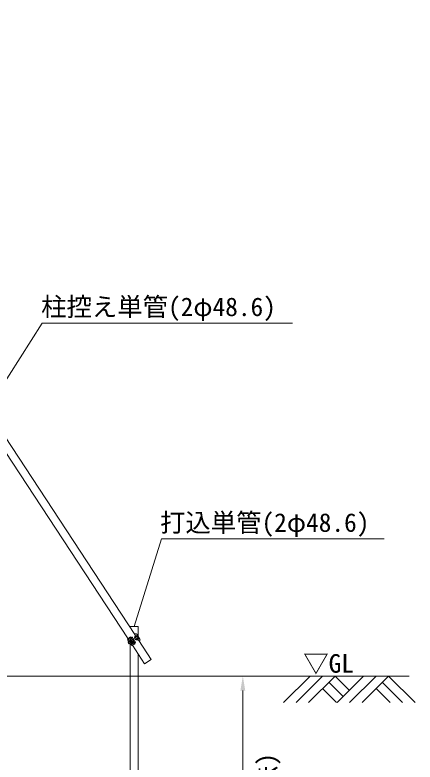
# Model space of a CAD drawing. Units: millimetres, scale not verified. Extents: x -30584 to 1616, y -23100 to 23100.
# Drawn here: x -6086 to -3665, y -18581 to -14057 of the extents above; entities that cross this region are included whole.
import ezdxf
from ezdxf.enums import TextEntityAlignment as Align

# ---------------------------------------------------------------- set-up
doc = ezdxf.new("R2010")
doc.units = ezdxf.units.MM
doc.header["$LTSCALE"] = 150
for name, color, linetype, lineweight in [('0-5_ﾍﾞｰｽﾗｲﾝ', 5, 'Continuous', 18), ('0-B_寸法', 3, 'Continuous', 18), ('1-0_単管', 7, 'Continuous', 18), ('1-1_単管ｸﾗﾝﾌﾟ', 7, 'Continuous', 18), ('1-A_文字', 7, 'Continuous', 18)]:
    doc.layers.add(name, color=color, linetype=linetype, lineweight=lineweight)
doc.styles.add('ＭＳ ゴシック', font='')
doc.styles.get('ＭＳ ゴシック').set_extended_font_data('MS Gothic')

msp = doc.modelspace()

# ---------------------------------------------------------------- linework, layer by layer
at = {"layer": '0-5_ﾍﾞｰｽﾗｲﾝ'}
msp.add_line((-7364.2, -18060), (-3701.3, -18060), dxfattribs=at)
at = {"layer": '0-B_寸法'}
for p, q in [((-5346, -18060), (-4706, -18060)), ((-4707, -18148), (-4707, -19672))]:
    msp.add_line(p, q, dxfattribs=at)
at = {"layer": '0-B_寸法', "color": 91}
msp.add_solid([(-4721.7, -18148), (-4707, -18060), (-4692.3, -18148)], dxfattribs=at)
at = {"layer": '1-0_単管'}
for points in [[(-5339.9, -17821.3), (-5339.9, -17760), (-5388.5, -17760), (-5388.5, -17765.6)], [(-5388.5, -17867.8), (-5388.5, -19760), (-5339.9, -19760), (-5339.9, -17928)], [(-5336.1, -17845.2), (-5261.4, -17959), (-5302, -17985.7), (-5375.5, -17873.8)]]:
    msp.add_lwpolyline(points, dxfattribs=at)
at = {"layer": '1-1_単管ｸﾗﾝﾌﾟ'}
for p, q in [((-5359.8, -17809.1), (-7825.5, -14056.8)), ((-5401.7, -17833.9), (-7866.1, -14083.5)), ((-5346.3, -17820.1), (-5384.6, -17845.2)), ((-5348, -17816.2), (-5361.8, -17824.3)), ((-5361.8, -17824.3), (-5360.2, -17827)), ((-5356.4, -17805.2), (-5360.6, -17807.9)), ((-5346.4, -17818.9), (-5360.2, -17827)), ((-5357.1, -17821.4), (-5357.1, -17821.5)), ((-5355.3, -17824.2), (-5354.5, -17825.5)), ((-5352.1, -17818.1), (-5351.9, -17818.5)), ((-5350.1, -17821.1), (-5349.5, -17822.2)), ((-5329.7, -17836.7), (-5349.5, -17806.6)), ((-5346.3, -17820.1), (-5340.8, -17828.4)), ((-5345, -17819.2), (-5339.6, -17827.6)), ((-5404.3, -17835.8), (-5400.7, -17841.3)), ((-5400.9, -17856), (-5401, -17857.6)), ((-5401, -17857.6), (-5397, -17863.7)), ((-5393.9, -17851.4), (-5400.9, -17856)), ((-5400.9, -17856), (-5395.4, -17864.3)), ((-5392.7, -17851.8), (-5399.6, -17856.3)), ((-5395.4, -17864.3), (-5397, -17863.7)), ((-5389.5, -17842.5), (-5395.6, -17846.5)), ((-5388.4, -17859.7), (-5395.4, -17864.3)), ((-5388.3, -17858.5), (-5395.2, -17863)), ((-5395, -17828.4), (-5394.3, -17829.5)), ((-5385.4, -17845.8), (-5390.6, -17849.2)), ((-5384.6, -17844), (-5385.1, -17843.2)), ((-5380, -17854.2), (-5385.1, -17857.5)), ((-5376.3, -17838.6), (-5384.6, -17844)), ((-5384.6, -17863.2), (-5378.5, -17859.2)), ((-5384.2, -17835.6), (-5376.5, -17828.3)), ((-5370.2, -17837), (-5383.9, -17846)), ((-5378.2, -17875.5), (-5381.8, -17869.9)), ((-5379.7, -17833.6), (-5376.3, -17838.6)), ((-5365.8, -17843.7), (-5379.5, -17852.6)), ((-5340.8, -17828.4), (-5379, -17853.6)), ((-5378.9, -17834.7), (-5376, -17832)), ((-5369.8, -17848.7), (-5378, -17854.1)), ((-5378, -17854.1), (-5377.4, -17854.9)), ((-5376.4, -17825.5), (-5375.4, -17826.9)), ((-5371.4, -17836.6), (-5370.2, -17837)), ((-5370.1, -17857.1), (-5360.3, -17852.9)), ((-5366.4, -17853.7), (-5369.8, -17848.7)), ((-5367.2, -17852.6), (-5363.6, -17851)), ((-5365.9, -17844.9), (-5365.8, -17843.7)), ((-5357.7, -17853.9), (-5358.6, -17852.5)), ((-5352.7, -17838.4), (-5339.8, -17829)), ((-5352.7, -17838.4), (-5350.8, -17841)), ((-5350.8, -17841), (-5337.9, -17831.5)), ((-5349, -17833.8), (-5348.2, -17835.1)), ((-5344, -17830.5), (-5343.3, -17831.5)), ((-5341.3, -17834.5), (-5341.6, -17834.2)), ((-5335.4, -17846.4), (-5331.2, -17843.6))]:
    msp.add_line(p, q, dxfattribs=at)
for points in [[(-5390.5, -17827.6), (-5386.3, -17824.8), (-5386.1, -17823.8), (-5386.7, -17823), (-5387.7, -17822.7), (-5394.8, -17827.4), (-5395, -17828.4)], [(-5365.2, -17866), (-5360.4, -17862.9), (-5360.7, -17864.2), (-5367.4, -17868.6)]]:
    msp.add_lwpolyline(points, dxfattribs=at)
for points in [[(-5358.9, -17822.3), (-5358.8, -17822.5), (-5350.5, -17817), (-5350.6, -17816.8), (-5351.6, -17816.6), (-5358.7, -17821.3)], [(-5347.1, -17840.4), (-5347.6, -17839.6), (-5347.4, -17838.5), (-5340.3, -17833.9), (-5339.2, -17834.1), (-5338.7, -17834.9), (-5338.9, -17835.9), (-5346, -17840.6)]]:
    msp.add_lwpolyline(points, close=True, dxfattribs=at)
for centre, radius, start, end in [((-5356.5, -17900.7), 80.6, 107.732, 126.343), ((-5379.7, -17827.7), 4, 33.308, 113.897), ((-5370.7, -17815.4), 12.6, 314.965, 36.514), ((-5353.7, -17809.4), 5, 33.308, 123.308), ((-5345.9, -17819.8), 4.2, 33.308, 120.446), ((-5345.9, -17819.8), 1.01, 33.308, 120.446), ((-5396.5, -17845.5), 5.58, 139.68, 212.696), ((-5395.6, -17844.3), 6.95, 216.686, 274.496), ((-5270.3, -18052.2), 248, 115.294, 121.725), ((-5401.1, -17841.6), 0.49, 319.68, 33.308), ((-5389.4, -17840.9), 8.38, 221.875, 261.771), ((-5403.2, -17850), 8.38, 344.846, 24.742), ((-5385.7, -17840.3), 5.57, 210.874, 272.771), ((-5375.9, -17845.6), 15.1, 193.957, 232.659), ((-5392.1, -17871), 10.8, 46.197, 76.683), ((-5382.7, -17864), 6.95, 152.121, 209.931), ((-5384, -17864.4), 5.58, 213.921, 286.937), ((-5380.1, -17839.9), 6, 133.291, 213.03), ((-5405, -17864.8), 28.2, 19.734, 46.896), ((-5375.2, -17845.1), 10.3, 184.069, 241.945), ((-5374.5, -17859.4), 10.8, 169.934, 200.42), ((-5382.3, -17870.2), 0.49, 33.308, 106.937), ((-5937.9, -17103.7), 946.7, 305.967, 307.697), ((-5373.3, -17856.4), 7.12, 161.697, 208.657), ((-5378, -17832.5), 1.99, 133.291, 213.308), ((-5418.9, -17805.9), 80.6, 300.274, 318.885), ((-5372.4, -17851.6), 6, 213.587, 293.326), ((-5377.9, -17826.8), 1.99, 313.291, 33.308), ((-5378.8, -17829.1), 4, 313.291, 33.308), ((-5391.8, -17856.1), 28.2, 23.428, 43.843), ((-5391.3, -17855.8), 28.2, 25.491, 41.777), ((-5364.8, -17852.6), 1.99, 213.308, 293.326), ((-5362, -17854.7), 4, 33.308, 113.326), ((-5359.6, -17854.7), 1.99, 33.308, 113.326), ((-5363, -17837), 10.2, 4.079, 62.538), ((-5361, -17856.1), 4, 312.72, 33.308), ((-5346.2, -17852.7), 12.6, 94.572, 111.651), ((-5346.2, -17852.7), 12.6, 30.103, 85.89), ((-5340.4, -17828.2), 1.01, 306.171, 33.308), ((-5340.4, -17828.2), 4.2, 306.171, 33.308), ((-5333.9, -17839.5), 5, 303.308, 33.308)]:
    msp.add_arc(centre, radius, start, end, dxfattribs=at)
at = {"layer": '1-A_文字'}
for p, q in [((-6269.3, -16469.3), (-5921.7, -15922.9)), ((-5921.7, -15922.9), (-5921.1, -15922.9)), ((-5921.1, -15922.9), (-4405.9, -15922.9)), ((-5364.2, -17760), (-5200.1, -17229.3)), ((-5200.1, -17229.3), (-5199.5, -17229.3)), ((-5199.5, -17229.3), (-3851.3, -17229.3)), ((-4300.4, -18060), (-4460.8, -18220.4)), ((-4224.8, -18060), (-4385.2, -18220.4)), ((-4149.2, -18060), (-4309.6, -18220.4)), ((-4149.2, -18060), (-4062.8, -18146.4)), ((-3976.4, -18060), (-4136.8, -18220.4)), ((-3900.8, -18060), (-4061.2, -18220.4)), ((-3825.2, -18060), (-3985.6, -18220.4)), ((-3825.2, -18060), (-3664.8, -18220.4)), ((-4224.8, -18135.6), (-4140, -18220.4)), ((-4187, -18097.8), (-4100.6, -18184.2)), ((-3900.8, -18135.6), (-3816, -18220.4)), ((-3863, -18097.8), (-3740.4, -18220.4))]:
    msp.add_line(p, q, dxfattribs=at)

# ---------------------------------------------------------------- texts
at = {"layer": '0-B_寸法', "style": 'ＭＳ ゴシック'}
msp.add_text('(打込寸法)', height=112.6, rotation=90, dxfattribs=at).set_placement((-4474, -19294), align=Align.BOTTOM_LEFT)
at = {"layer": '1-A_文字', "style": 'ＭＳ ゴシック'}
for s, p in [('柱控え単管(2φ48.6)\u3000', (-5927.7, -15914.2)), ('打込単管(2φ48.6)', (-5208.1, -17220.7)), ('▽GL', (-4341.2, -18073.8))]:
    msp.add_text(s, height=112.6, dxfattribs=at).set_placement(p, align=Align.BOTTOM_LEFT)

doc.saveas('drawing.dxf')
